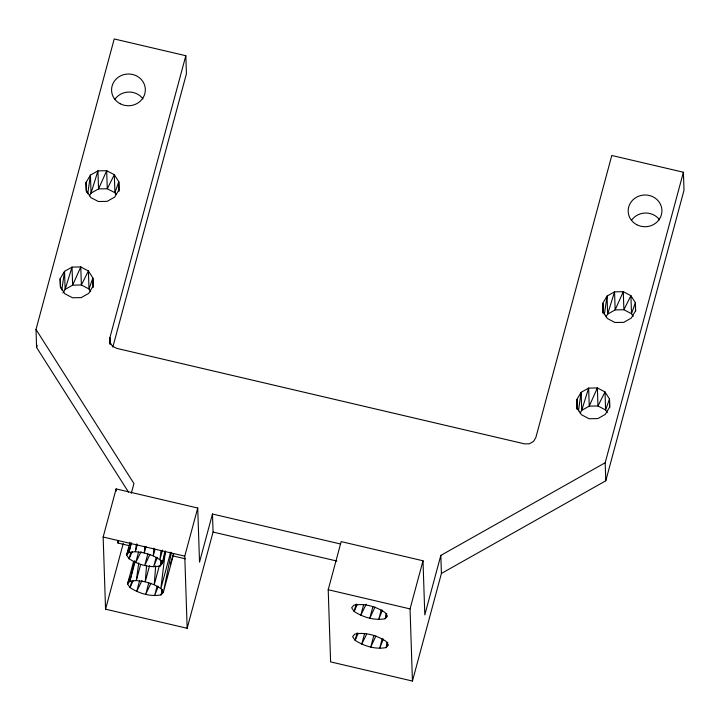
<?xml version="1.0" encoding="UTF-8"?>
<svg xmlns="http://www.w3.org/2000/svg" width="720" height="720" viewBox="0 0 720 720"><rect width="100%" height="100%" fill="white"/><g stroke="black" fill="none" stroke-linecap="round" stroke-linejoin="round"><path stroke-width="1.08" d="M153.873 548.1L153.27 555.867L159.894 559.71L162.396 563.436L160.11 566.028C149.364 568.026 138.123 564.615 129.096 558.765L126.594 555.048L130.05 542.214M155.691 565.857L154.224 584.73L160.857 588.573L163.359 592.29L161.064 594.891C150.318 596.889 139.086 593.478 130.059 587.628L127.557 583.911L133.596 561.447M144.828 546.345L144.288 552.924L153.27 555.867L154.998 549.45M146.592 565.326L145.242 581.787L154.224 584.73L159.408 565.479M160.974 550.872L159.894 559.71L162.486 550.089M165.429 550.98L160.857 588.573L170.64 552.213M136.422 543.969L135.369 551.673L128.889 552.456L126.594 555.048L129.168 547.65M138.735 562.923L136.323 580.536L129.843 581.31L127.557 583.911L130.131 576.504M61.812 289.98L64.53 271.341L72.036 267.111L80.775 266.958L88.398 270.936L92.88 277.983L93.195 287.532M87.732 193.743L90.441 175.095L97.947 170.865L106.686 170.721L114.318 174.699L118.791 181.737L119.106 191.286M578.421 410.967L581.13 392.319L588.636 388.089L597.375 387.945L605.007 391.923L609.48 398.961L609.759 407.448M604.332 314.721L607.041 296.082L614.547 291.843L623.286 291.699L630.918 295.677L635.391 302.715L635.67 311.211M164.799 551.556L162.396 563.436L165.564 551.673M171.414 552.33L163.359 592.29L173.718 553.797M130.923 543.78L128.889 552.456L131.481 542.826M134.667 560.718L129.843 581.31L135.027 562.068M128.52 492.129L36.594 347.49L36 329.454L114.219 38.952L185.823 55.719L186.426 73.755L112.824 347.103M36.594 347.49L37.179 345.321M185.823 55.719L109.89 337.743L109.953 342.27L112.419 346.14L116.622 348.336L524.565 443.871L529.371 443.79L533.511 441.459L535.86 437.499L611.793 155.475L683.406 172.242L684 190.278L605.781 480.789L441.414 573.453L412.443 681.048L330.606 661.887L328.212 589.734L341.172 541.611L423.009 560.781L424.8 614.889L440.82 555.417L605.187 462.744L683.406 172.242M212.472 514.017L213.075 532.053L187.164 628.29L105.552 609.183L103.158 537.03L116.118 488.907L197.721 508.023L199.521 562.131L212.472 514.017L340.596 544.014M128.79 545.571L117.909 543.024L118.494 540.864M131.301 493.281L133.929 483.543L36 329.454M105.552 609.183L123.228 543.546M130.824 552.348L129.096 558.765L132.21 551.718M137.385 544.194L135.369 551.673L144.288 552.924L146.016 546.507M138.609 551.916L135.729 562.608L141.093 551.565M131.787 581.211L130.059 587.628L133.173 580.581M140.643 564.498L136.323 580.536L145.242 581.787L149.562 565.749M139.563 580.779L136.683 591.471L142.047 580.428M147.87 553.788L144.711 565.551L149.94 554.346M148.833 582.651L145.665 594.414L150.894 583.209M156.222 557.181L153.63 566.802L157.347 557.442M161.55 560.682L160.11 566.028L161.694 560.745M157.176 586.035L154.584 595.665L158.31 586.296M162.504 589.545L161.064 594.891L162.333 590.661M187.164 628.29L184.77 556.146L197.721 508.023M356.166 603.981L354.15 611.469C363.177 617.319 374.418 620.73 385.164 618.732L387.45 616.14L384.948 612.414C375.921 606.564 364.689 603.162 353.943 605.16L351.648 607.752L354.15 611.469L357.273 604.422M363.663 604.62L360.783 615.312L366.147 604.269M357.129 632.844L355.113 640.332C364.14 646.182 375.381 649.593 386.118 647.595L388.413 644.994L385.911 641.277C376.884 635.427 365.643 632.016 354.897 634.014L352.611 636.615L355.113 640.332L358.227 633.285M364.617 633.483L361.737 644.175L366.615 634.14M372.933 606.492L369.765 618.255L374.994 607.05M373.887 635.355L370.719 647.118L375.948 635.913M381.276 609.885L378.684 619.506L382.41 610.146M386.604 613.386L385.164 618.732L386.748 613.449M382.23 638.748L379.638 648.369L383.364 639.009M387.558 642.249L386.118 647.595L387.711 642.312M412.443 681.048L410.049 608.904L423.009 560.781M170.28 564.246L173.457 553.68M89.442 195.831L91.035 193.14L97.947 170.865L98.55 188.901L91.035 193.14L90.441 175.095L86.175 182.286L86.292 190.494L90.765 197.541L98.397 201.519L107.136 201.366L114.642 197.136L118.908 189.954L118.791 181.737L114.912 192.735L116.028 194.499M62.991 292.968L65.124 289.377L72.036 267.111L72.63 285.147L65.124 289.377L64.53 271.341L60.264 278.523L60.381 286.74L64.854 293.778L72.486 297.756L81.225 297.612L88.731 293.382L92.997 286.191L92.88 277.983L89.001 288.981L90.675 291.618M606.042 316.809L607.644 314.118L614.547 291.843L615.15 309.888L607.644 314.118L607.041 296.082L602.775 303.264L602.892 311.481L607.365 318.519L614.997 322.497L623.736 322.353L631.242 318.114L635.508 310.932L635.391 302.715L631.512 313.722L633.195 316.359M580.131 413.055L581.724 410.355L588.636 388.089L589.239 406.125L581.724 410.355L581.13 392.319L576.864 399.51L576.981 407.718L581.454 414.756L589.086 418.743L597.825 418.59L605.331 414.36L609.597 407.169L609.48 398.961L605.601 409.959L607.284 412.596M213.075 532.053L336.807 561.033M103.158 537.03L184.77 556.146M328.212 589.734L410.049 608.904M172.314 555.768L185.373 558.819M603.09 312.813L602.775 303.264L603.045 313.11M605.187 462.744L605.781 480.789M577.179 409.059L576.864 399.51L577.134 409.347M440.82 555.417L441.414 573.453M116.118 488.907L116.19 491.121M117.837 540.81L117.909 543.024M110.106 344.106L109.89 337.743L110.079 344.187M86.49 191.835L86.175 182.286L86.445 192.132M60.579 288.072L60.264 278.523L60.498 287.28M114.885 99.342A16.884 15.867 -1.9 0 1 142.965 98.865M631.485 220.32A16.884 15.867 -1.9 0 1 659.565 219.852M106.686 170.721L98.55 188.901L107.289 188.757L114.912 192.735L114.318 174.699L107.289 188.757L106.686 170.721M80.775 266.958L72.63 285.147L81.369 284.994L89.001 288.981L88.398 270.936L81.369 284.994L80.775 266.958M623.286 291.699L615.15 309.888L623.889 309.735L631.512 313.722L630.918 295.677L623.889 309.735L623.286 291.699M597.375 387.945L589.239 406.125L597.978 405.981L605.601 409.959L605.007 391.923L597.978 405.981L597.375 387.945M636.813 224.739A16.884 15.867 -1.9 0 0 661.941 210.573A16.884 15.867 -1.9 0 0 636.417 197.262A16.884 15.867 -1.9 0 0 636.813 224.739M120.213 103.761A16.884 15.867 -1.9 0 0 145.341 89.595A16.884 15.867 -1.9 0 0 119.808 76.275A16.884 15.867 -1.9 0 0 120.213 103.761"/></g></svg>
